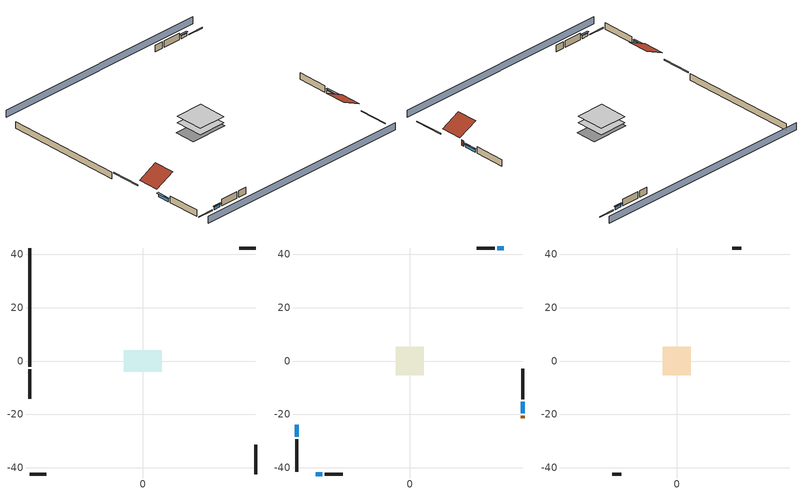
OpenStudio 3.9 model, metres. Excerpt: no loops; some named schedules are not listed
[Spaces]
basement - unconditioned 1
 floor foundation (Slab1 construction): -7.17,-3.98 -7.17,3.98 7.17,3.98 7.17,-3.98 z-2.13
 wall outside (RimJoist1 construction): -42.42,-3.09 -42.42,-14.13 z0.3:0.61
 wall outside (RimJoist2 construction): 42.42,42.42 36.29,42.42 z0.3:0.61
 wall outside (RimJoist3 construction): 42.42,-42.42 42.42,-31.39 z0.3:0.61
 wall outside (RimJoist4 construction): -42.42,-42.42 -36.29,-42.42 z0.3:0.61
 wall foundation (FoundationWall1 construction): -42.42,42.42 -42.42,-2.17 z-2.13:0.3
conditioned space 1
 floor to basement - unconditioned 1 (Floor1 construction): -5.34,-5.34 -5.34,5.34 5.34,5.34 5.34,-5.34 z0.3
 wall outside (Wall1 construction): -42.42,-29.31 -42.42,-41.49 z0.3:2.74
 wall outside (Wall2 construction): 31.86,42.42 25.09,42.42 z0.3:2.74
 wall outside (Wall3 construction): 42.42,-14.36 42.42,-2.94 z0.3:2.74
 wall outside (Wall4 construction): -31.86,-42.42 -25.09,-42.42 z0.3:2.74
 wall outside (AdiabaticWallConstruction): -42.42,-23.97 -42.42,-28.38 / 42.42,-19.7 42.42,-15.29 z0.3:1.49; 35.36,42.42 32.78,42.42 / -35.36,-42.42 -32.78,-42.42 z0.3:1.43
 wall outside (AdiabaticWallConstruction 1): 42.42,-21.54 42.42,-20.63 z0.3:2.34
 window (WindowConstruction): -42.42,-23.97 -42.42,-28.38 z0.3:1.49
 window (WindowConstruction 1): 35.36,42.42 32.79,42.42 z0.3:1.43
 window (WindowConstruction 2): 42.42,-19.7 42.42,-15.29 z0.3:1.49
 window (WindowConstruction 3): -35.36,-42.42 -32.79,-42.42 z0.3:1.43
 door (Door): 42.42,-21.54 42.42,-20.63 z0.3:2.34
attic - vented 1
 floor to conditioned space 1 (Floor2 construction Reversed): -5.34,-5.34 -5.34,5.34 5.34,5.34 5.34,-5.34 z2.74
 wall outside (Wall5 construction): 24.16,42.42 20.91,42.42 z0.3:2.74
 wall outside (Wall6 construction): -24.16,-42.42 -20.91,-42.42 z0.3:2.74
 roof outside (Roof1 construction): -42.42,-23.04,2.74 -35.28,-23.04,6.31 -35.28,-15.06,6.31 -42.42,-15.06,2.74
 roof outside (Roof2 construction): 42.42,-22.47,2.74 35.28,-22.47,6.31 35.28,-30.46,6.31 42.42,-30.46,2.74
shading: -42.42,-46.99 42.42,-46.99 / 42.42,46.99 -42.42,46.99 z0:2.74; -42.42,-28.69 -42.42,-23.67 -43.03,-23.67 -43.03,-28.69 z1.8; 32.48,42.42 35.67,42.42 35.67,43.03 32.48,43.03 z1.74; 42.42,-14.99 42.42,-20 43.03,-20 43.03,-14.99 z1.8; -32.48,-42.42 -35.67,-42.42 -35.67,-43.03 -32.48,-43.03 z1.74
[Site]
Portland Intl Arpt_OR: Latitude {deg}=45.59; Longitude {deg}=-122.6; Time Zone {hr}=-8; Elevation {m}=33; Terrain=Suburbs; Keep Site Location Information=Yes
[Site:GroundTemperature:Shallow]
10.2558, 8.96328, 8.85977, 9.47314, 11.9355, 14.3863, 16.5111, 17.8571, 17.9714, 16.8767, 14.8061, 12.4304
[Site:WaterMainsTemperature]
Calculation Method=Schedule; Temperature Schedule=mains temperature schedule
[Building]
Building 1
[Material] Roughness=Rough
Name | Thickness {m} | Conductivity {W/m-K} | Density {kg/m3} | Specific Heat {J/kg-K} | Thermal Absorptance | Solar Absorptance | Visible Absorptance
asphalt or fiberglass shingles | 0.00635 | 0.162714 | 1121.4 | 1465.45 | 0.9 | 0.85 | 0.85
roof rigid ins | 0.00281632 | 0.029427 | 32.04 | 1214.23 | 0.9 | 0.7 | 0.7
osb sheathing 0.5 in. | 0.0127 | 0.115458 | 512.64 | 1214.23 | 0.9 | 0.6 | 0.6
stucco | 0.0254 | 0.649125 | 1281.6 | 879.27 | 0.9 | 0.5 | 0.5
osb sheathing 0.5 in. 1 | 0.0127 | 0.115458 | 512.64 | 1214.23 | 0.9 | 0.7 | 0.7
wall stud and cavity | 0.1397 | 0.556315 | 139.0536 | 1170.24 | 0.9 | 0.7 | 0.7
gypsum board | 0.0127 | 0.160291 | 801 | 837.4 | 0.9 | 0.6 | 0.6
wall stud and cavity 1 | 0.1397 | 0.348569 | 139.0536 | 1170.24 | 0.9 | 0.6 | 0.6
rim joist stud and cavity | 0.0508 | 0.180225 | 50.32683 | 1063.81 | 0.9 | 0.6 | 0.6
floor stud and cavity | 0.1397 | 0.923637 | 92.3553 | 1139.71 | 0.9 | 0.7 | 0.7
osb sheathing 0.75 in. | 0.01905 | 0.115458 | 512.64 | 1214.23 | 0.9 | 0.7 | 0.7
floor covering | 0.0127 | 0.0433444 | 54.468 | 1339.84 | 0.9 | 0.6 | 0.6
ceiling stud and cavity | 0.0889 | 1.05181 | 20.9862 | 1087.66 | 0.9 | 0.7 | 0.7
gypsum board 1 | 0.00254 | 0.160291 | 801 | 837.4 | 0.9 | 0.6 | 0.6
concrete 8.0 in. | 0.2032 | 1.803125 | 2242.8 | 837.4 | 0.9 | 0.7 | 0.7
concrete 4.0 in. | 0.1016 | 1.803125 | 2242.8 | 837.4 | 0.9 | 0.7 | 0.7
wood siding; wood siding 1 | 0.0254 | 0.102417 | 544.68 | 1172.36
wall rigid ins | 0.512978 | 0.029427 | 32.04 | 1214.23 | 0.9 | 0.7 | 0.7
wall stud and cavity 2 | 0.0889 | 0.380278 | 52.3479 | 1209.89 | 0.9 | 0.7 | 0.7
door material | 0.04445 | 0.0612267 | 512.64 | 1214.23 | 0.9 | 0.7 | 0.7
wall stud and cavity 3 | 0.0889 | 0.391764 | 83.0341 | 1211.67 | 0.9 | 0.7 | 0.7
furniture material conditioned space 1; furniture material basement - unconditioned 1 | 0.1524 | 0.115458 | 640.8 | 1214.23 | 0.9 | 0.6 | 0.6
[Construction]
Roof1 construction; Roof2 construction: asphalt or fiberglass shingles, roof rigid ins, osb sheathing 0.5 in.
Wall1 construction; Wall2 construction; Wall3 construction; Wall4 construction: stucco, osb sheathing 0.5 in. 1, wall stud and cavity, gypsum board
Wall5 construction; Wall6 construction: stucco, osb sheathing 0.5 in. 1, wall stud and cavity 1
RimJoist1 construction; RimJoist2 construction; RimJoist3 construction; RimJoist4 construction: stucco, rim joist stud and cavity
Floor1 construction: floor stud and cavity, osb sheathing 0.75 in., floor covering
Floor2 construction Reversed: gypsum board 1, ceiling stud and cavity
FoundationWall1 construction: concrete 8.0 in.
Slab1 construction: concrete 4.0 in.
WindowConstruction; WindowConstruction 1; WindowConstruction 2; WindowConstruction 3: WindowMaterial
AdiabaticWallConstruction: wood siding, wall rigid ins, wall stud and cavity 2, gypsum board
Door: door material
AdiabaticWallConstruction 1: wood siding 1, wall rigid ins, wall stud and cavity 2, gypsum board
PartitionWallConstruction: gypsum board, wall stud and cavity 3, gypsum board
furniture construction conditioned space 1: furniture material conditioned space 1
furniture construction basement - unconditioned 1: furniture material basement - unconditioned 1
[WindowMaterial:SimpleGlazingSystem]
WindowMaterial: U-Factor {W/m2-K}=2.15764; Solar Heat Gain Coefficient=0.44
[ThermalZone] Multiplier=1; Use Ideal Air Loads=No
Name | Volume {m3} | Thermostat
conditioned space | 278.185 | conditioned space temperature setpoint
attic - vented | 90.8252
basement - unconditioned | 278.185
[Sizing:Zone] Zone Cooling Design Supply Air Temperature Input Method=SupplyAirTemperature; Zone Cooling Design Supply Air Temperature {C}=14; Zone Cooling Design Supply Air Temperature Difference {deltaC}=11.11; Zone Heating Design Supply Air Temperature Input Method=SupplyAirTemperature; Zone Heating Design Supply Air Temperature {C}=40; Zone Heating Design Supply Air Temperature Difference {deltaC}=11.11; Zone Cooling Design Supply Air Humidity Ratio {kg-H2O/kg-air}=0.0085; Zone Heating Design Supply Air Humidity Ratio {kg-H2O/kg-air}=0.008; Cooling Design Air Flow Method=DesignDay; Heating Design Air Flow Method=DesignDay; Account for Dedicated Outdoor Air System=No; Dedicated Outdoor Air System Control Strategy=NeutralSupplyAir; Dedicated Outdoor Air Low Setpoint Temperature for Design {C}=autosize; Dedicated Outdoor Air High Setpoint Temperature for Design {C}=autosize; Zone Load Sizing Method=Sensible Load Only No Latent Load; Zone Latent Cooling Design Supply Air Humidity Ratio Input Method=HumidityRatioDifference; Zone Cooling Design Supply Air Humidity Ratio Difference {kgWater/kgDryAir}=0.005; Zone Latent Heating Design Supply Air Humidity Ratio Input Method=HumidityRatioDifference; Zone Humidification Design Supply Air Humidity Ratio Difference {kgWater/kgDryAir}=0.005; Sizing Option=Coincident
attic - vented; basement - unconditioned
[Space]
Name | Thermal Zone | Volume {m3}
conditioned space 1 | conditioned space | 278.185
attic - vented 1 | attic - vented | 90.8252
basement - unconditioned 1 | basement - unconditioned | 278.185
[ThermostatSetpoint:DualSetpoint]
conditioned space temperature setpoint: Heating Setpoint Temperature Schedule=heating setpoint; Cooling Setpoint Temperature Schedule=cooling setpoint; Temperature Difference Between Cutout And Setpoint {deltaC}=0
[Foundation:Kiva]
Foundation Kiva 1: Initial Indoor Air Temperature {C}=9.52053; Wall Height Above Grade {m}=0.3048; Wall Depth Below Slab {m}=0.2032
[Foundation:Kiva:Settings]
Soil Conductivity {W/m-K}=1.3848; Soil Density {kg/m3}=1842.3; Soil Specific Heat {J/kg-K}=418.7; Ground Solar Absorptivity=0.9; Ground Thermal Absorptivity=0.9; Ground Surface Roughness {m}=0.03; Far-Field Width {m}=40; Deep-Ground Boundary Condition=ZeroFlux; Deep-Ground Depth {m}=40; Minimum Cell Dimension {m}=0.2; Maximum Cell Growth Coefficient=3; Simulation Timestep=Timestep
[SurfaceProperty:ExposedFoundationPerimeter]
Slab1: Exposed Perimeter Calculation Method=TotalExposedPerimeter; Total Exposed Perimeter {m}=44.58462
[SurfaceProperty:IncidentSolarMultiplier] Incident Solar Multiplier=1; Incident Solar Multiplier Schedule=trans schedule winter=0.85 summer=0.7
Window1; Window2; Window3; Window4
[InternalMass:Definition] Design Level Calculation Method=SurfaceArea
Name | Construction | Surface Area {m2}
partition wall mass | PartitionWallConstruction | 114.085
furniture mass conditioned space 1 | furniture construction conditioned space 1 | 45.63397
furniture mass basement - unconditioned 1 | furniture construction basement - unconditioned 1 | 45.62618
[InternalMass] Multiplier=1
Name | Internal Mass Definition | Space or SpaceType
partition wall mass | partition wall mass | conditioned space 1
furniture mass conditioned space 1 | furniture mass conditioned space 1 | conditioned space 1
furniture mass basement - unconditioned 1 | furniture mass basement - unconditioned 1 | basement - unconditioned 1
[EnergyManagementSystem:Sensor]
Name | Output Variable or Output Meter Index Key | Output Variable or Output Meter
water_heater_amb_temp | basement - unconditioned | Zone Mean Air Temperature
water_heater_amb_rh | basement - unconditioned | Zone Air Relative Humidity
water_heater_T_set | water heater setpoint | Schedule Value
out_pb_s |  | Site Outdoor Air Barometric Pressure
out_wt_s |  | Site Outdoor Air Humidity Ratio
site_vw_s |  | Site Wind Speed
cool_season | cooling season schedule | Schedule Value
natural_vent_s | natural vent schedule | Schedule Value
htg_sp_s; htg_sp_s_1 | heating setpoint | Schedule Value
clg_sp_s; clg_sp_s_1 | cooling setpoint | Schedule Value
mech_vent_range_fan_0_sch_s | mech vent range fan 0 schedule | Schedule Value
mech_vent_bath_fan_0_sch_s | mech vent bath fan 0 schedule | Schedule Value
clothes_dryer_exhaust_0_sch_s | clothes_dryer | Schedule Value
htg_load_cond |  | Heating:EnergyTransfer:Zone:CONDITIONED SPACE
clg_load_cond |  | Cooling:EnergyTransfer:Zone:CONDITIONED SPACE
s_conv | Floor1 | Surface Inside Face Convection Heat Gain Energy
s_ig | Floor1 | Surface Inside Face Internal Gains Radiation Heat Gain Energy
s_sol | Floor1 | Surface Inside Face Solar Radiation Heat Gain Energy
s_lgt | Floor1 | Surface Inside Face Lights Radiation Heat Gain Energy
s_surf | Floor1 | Surface Inside Face Net Surface Thermal Radiation Heat Gain Energy
s_conv_1 | Floor2 | Surface Inside Face Convection Heat Gain Energy
s_ig_1 | Floor2 | Surface Inside Face Internal Gains Radiation Heat Gain Energy
s_sol_1 | Floor2 | Surface Inside Face Solar Radiation Heat Gain Energy
s_lgt_1 | Floor2 | Surface Inside Face Lights Radiation Heat Gain Energy
s_surf_1 | Floor2 | Surface Inside Face Net Surface Thermal Radiation Heat Gain Energy
ss_sol | Door1 | Surface Inside Face Solar Radiation Heat Gain Energy
ss_lgt | Door1 | Surface Inside Face Lights Radiation Heat Gain Energy
ss_conv | Door1 | Surface Inside Face Convection Heat Gain Energy
ss_ig | Door1 | Surface Inside Face Internal Gains Radiation Heat Gain Energy
ss_surf | Door1 | Surface Inside Face Net Surface Thermal Radiation Heat Gain Energy
ss_conv_1 | Window1 | Surface Inside Face Convection Heat Gain Energy
ss_ig_1 | Window1 | Surface Inside Face Internal Gains Radiation Heat Gain Energy
ss_surf_1 | Window1 | Surface Inside Face Net Surface Thermal Radiation Heat Gain Energy
ss_trans_in | Window1 | Surface Window Transmitted Solar Radiation Rate
ss_back_out | Window1 | Surface Window Shortwave from Zone Back Out Window Heat Transfer Rate
ss_trans_out | Window1 | Surface Inside Face Initial Transmitted Diffuse Transmitted Out Window Solar Radiation Rate
ss_conv_2 | Window2 | Surface Inside Face Convection Heat Gain Energy
ss_ig_2 | Window2 | Surface Inside Face Internal Gains Radiation Heat Gain Energy
ss_surf_2 | Window2 | Surface Inside Face Net Surface Thermal Radiation Heat Gain Energy
ss_trans_in_1 | Window2 | Surface Window Transmitted Solar Radiation Rate
ss_back_out_1 | Window2 | Surface Window Shortwave from Zone Back Out Window Heat Transfer Rate
ss_trans_out_1 | Window2 | Surface Inside Face Initial Transmitted Diffuse Transmitted Out Window Solar Radiation Rate
ss_conv_3 | Window3 | Surface Inside Face Convection Heat Gain Energy
ss_ig_3 | Window3 | Surface Inside Face Internal Gains Radiation Heat Gain Energy
ss_surf_3 | Window3 | Surface Inside Face Net Surface Thermal Radiation Heat Gain Energy
ss_trans_in_2 | Window3 | Surface Window Transmitted Solar Radiation Rate
ss_back_out_2 | Window3 | Surface Window Shortwave from Zone Back Out Window Heat Transfer Rate
ss_trans_out_2 | Window3 | Surface Inside Face Initial Transmitted Diffuse Transmitted Out Window Solar Radiation Rate
ss_conv_4 | Window4 | Surface Inside Face Convection Heat Gain Energy
ss_ig_4 | Window4 | Surface Inside Face Internal Gains Radiation Heat Gain Energy
ss_surf_4 | Window4 | Surface Inside Face Net Surface Thermal Radiation Heat Gain Energy
ss_trans_in_3 | Window4 | Surface Window Transmitted Solar Radiation Rate
ss_back_out_3 | Window4 | Surface Window Shortwave from Zone Back Out Window Heat Transfer Rate
ss_trans_out_3 | Window4 | Surface Inside Face Initial Transmitted Diffuse Transmitted Out Window Solar Radiation Rate
s_conv_2 | Wall1 | Surface Inside Face Convection Heat Gain Energy
s_ig_2 | Wall1 | Surface Inside Face Internal Gains Radiation Heat Gain Energy
s_sol_2 | Wall1 | Surface Inside Face Solar Radiation Heat Gain Energy
s_lgt_2 | Wall1 | Surface Inside Face Lights Radiation Heat Gain Energy
s_surf_2 | Wall1 | Surface Inside Face Net Surface Thermal Radiation Heat Gain Energy
s_conv_3 | Wall2 | Surface Inside Face Convection Heat Gain Energy
s_ig_3 | Wall2 | Surface Inside Face Internal Gains Radiation Heat Gain Energy
s_sol_3 | Wall2 | Surface Inside Face Solar Radiation Heat Gain Energy
s_lgt_3 | Wall2 | Surface Inside Face Lights Radiation Heat Gain Energy
s_surf_3 | Wall2 | Surface Inside Face Net Surface Thermal Radiation Heat Gain Energy
s_conv_4 | Wall3 | Surface Inside Face Convection Heat Gain Energy
s_ig_4 | Wall3 | Surface Inside Face Internal Gains Radiation Heat Gain Energy
s_sol_4 | Wall3 | Surface Inside Face Solar Radiation Heat Gain Energy
s_lgt_4 | Wall3 | Surface Inside Face Lights Radiation Heat Gain Energy
s_surf_4 | Wall3 | Surface Inside Face Net Surface Thermal Radiation Heat Gain Energy
s_conv_5 | Wall4 | Surface Inside Face Convection Heat Gain Energy
s_ig_5 | Wall4 | Surface Inside Face Internal Gains Radiation Heat Gain Energy
s_sol_5 | Wall4 | Surface Inside Face Solar Radiation Heat Gain Energy
s_lgt_5 | Wall4 | Surface Inside Face Lights Radiation Heat Gain Energy
s_surf_5 | Wall4 | Surface Inside Face Net Surface Thermal Radiation Heat Gain Energy
im_conv | furniture mass conditioned space 1 | Surface Inside Face Convection Heat Gain Energy
im_ig | furniture mass conditioned space 1 | Surface Inside Face Internal Gains Radiation Heat Gain Energy
im_sol | furniture mass conditioned space 1 | Surface Inside Face Solar Radiation Heat Gain Energy
im_lgt | furniture mass conditioned space 1 | Surface Inside Face Lights Radiation Heat Gain Energy
im_surf | furniture mass conditioned space 1 | Surface Inside Face Net Surface Thermal Radiation Heat Gain Energy
im_conv_1 | partition wall mass | Surface Inside Face Convection Heat Gain Energy
im_ig_1 | partition wall mass | Surface Inside Face Internal Gains Radiation Heat Gain Energy
im_sol_1 | partition wall mass | Surface Inside Face Solar Radiation Heat Gain Energy
im_lgt_1 | partition wall mass | Surface Inside Face Lights Radiation Heat Gain Energy
im_surf_1 | partition wall mass | Surface Inside Face Net Surface Thermal Radiation Heat Gain Energy
airflow_gain | infil flow | Infiltration Sensible Heat Gain Energy
airflow_loss | infil flow | Infiltration Sensible Heat Loss Energy
airflow_gain_1 | natural vent flow | Infiltration Sensible Heat Gain Energy
airflow_loss_1 | natural vent flow | Infiltration Sensible Heat Loss Energy
airflow_gain_2 | whole house fan flow | Infiltration Sensible Heat Gain Energy
airflow_loss_2 | whole house fan flow | Infiltration Sensible Heat Loss Energy
mv_conv | mech vent bath fan 0 | Electric Equipment Convective Heating Energy
mv_rad | mech vent bath fan 0 | Electric Equipment Radiant Heating Energy
mv_conv_1 | mech vent house fan | Electric Equipment Convective Heating Energy
mv_rad_1 | mech vent house fan | Electric Equipment Radiant Heating Energy
mv_conv_2 | mech vent house fan cfis | Electric Equipment Convective Heating Energy
mv_rad_2 | mech vent house fan cfis | Electric Equipment Radiant Heating Energy
mv_conv_3 | mech vent range fan 0 | Electric Equipment Convective Heating Energy
mv_rad_3 | mech vent range fan 0 | Electric Equipment Radiant Heating Energy
mv_conv_4 | mech vent house fan latent load | Other Equipment Convective Heating Energy
mv_rad_4 | mech vent house fan latent load | Other Equipment Radiant Heating Energy
mv_conv_5 | mech vent house fan sensible load | Other Equipment Convective Heating Energy
mv_rad_5 | mech vent house fan sensible load | Other Equipment Radiant Heating Energy
ig_lgt_conv | interior lighting | Lights Convective Heating Energy
ig_lgt_rad | interior lighting | Lights Radiant Heating Energy
ig_lgt_vis | interior lighting | Lights Visible Radiation Heating Energy
ig_ee_conv | ceiling fan | Electric Equipment Convective Heating Energy
ig_ee_rad | ceiling fan | Electric Equipment Radiant Heating Energy
ig_ee_conv_1 | clothes dryer | Electric Equipment Convective Heating Energy
ig_ee_rad_1 | clothes dryer | Electric Equipment Radiant Heating Energy
ig_ee_conv_2 | clothes washer | Electric Equipment Convective Heating Energy
ig_ee_rad_2 | clothes washer | Electric Equipment Radiant Heating Energy
ig_ee_conv_3 | cooking range | Electric Equipment Convective Heating Energy
ig_ee_rad_3 | cooking range | Electric Equipment Radiant Heating Energy
ig_ee_conv_4 | dishwasher | Electric Equipment Convective Heating Energy
ig_ee_rad_4 | dishwasher | Electric Equipment Radiant Heating Energy
ig_ee_conv_5 | fridge | Electric Equipment Convective Heating Energy
ig_ee_rad_5 | fridge | Electric Equipment Radiant Heating Energy
ig_ee_conv_6 | misc permanent spa heater | Electric Equipment Convective Heating Energy
ig_ee_rad_6 | misc permanent spa heater | Electric Equipment Radiant Heating Energy
ig_ee_conv_7 | misc permanent spa pump | Electric Equipment Convective Heating Energy
ig_ee_rad_7 | misc permanent spa pump | Electric Equipment Radiant Heating Energy
ig_ee_conv_8 | misc plug loads | Electric Equipment Convective Heating Energy
ig_ee_rad_8 | misc plug loads | Electric Equipment Radiant Heating Energy
ig_ee_conv_9 | misc tv | Electric Equipment Convective Heating Energy
ig_ee_rad_9 | misc tv | Electric Equipment Radiant Heating Energy
ig_ee_conv_10 | whole house fan | Electric Equipment Convective Heating Energy
ig_ee_rad_10 | whole house fan | Electric Equipment Radiant Heating Energy
ig_oe_conv | clothes dryer 1 | Other Equipment Convective Heating Energy
ig_oe_rad | clothes dryer 1 | Other Equipment Radiant Heating Energy
ig_oe_conv_1 | cooking range 1 | Other Equipment Convective Heating Energy
ig_oe_rad_1 | cooking range 1 | Other Equipment Radiant Heating Energy
ig_oe_conv_2 | general water use latent | Other Equipment Convective Heating Energy
ig_oe_rad_2 | general water use latent | Other Equipment Radiant Heating Energy
ig_oe_conv_3 | general water use sensible | Other Equipment Convective Heating Energy
ig_oe_rad_3 | general water use sensible | Other Equipment Radiant Heating Energy
ig_ppl_conv | occupants | People Convective Heating Energy
ig_ppl_rad | occupants | People Radiant Heating Energy
[EnergyManagementSystem:Program]
unit_heater_supply_fan_disaggregate_program: Set unit_heater_supply_fan_primary_htg = 0; If unit_heater_htg_coil_s > 0; Set unit_heater_supply_fan_primary_htg = unit_heater_supply_fan_s; EndIf
[ElectricEquipment:Definition] Design Level Calculation Method=EquipmentLevel
Name | Design Level {W} | Fraction Latent | Fraction Radiant | Fraction Lost
ceiling fan | 18.0455 | 0 | 0.558 | 0
clothes washer | 176.882 | 0.03 | 0.162 | 0.7
clothes dryer | 3453.41 | 0.015 | 0.081 | 0.85
dishwasher | 514.966 | 0.3 | 0.18 | 0.4
fridge | 37.7397 | 0 | 0.6 | 0
freezer | 194.914 | 0 | 0.6 | 0
cooking range | 52.4303 | 0.16 | 0.384 | 0.2
misc tv | 287.34 | 0 | 0.6 | 0
misc plug loads | 190.538 | 0.021 | 0.558 | 0.049
misc permanent spa heater | 451.228 | 0 | 0 | 1
misc permanent spa pump | 471.873 | 0 | 0 | 1
whole house fan; mech vent house fan | 0 | 0 | 0 | 1
mech vent house fan cfis | 0 | 0 | 0 | 0
mech vent range fan 0; mech vent bath fan 0 | 30 | 0 | 0 | 1
[ElectricEquipment]
Name | Electric Equipment Definition | Space or SpaceType | Schedule
ceiling fan | ceiling fan | conditioned space 1 | ceiling_fan
clothes washer | clothes washer | conditioned space 1 | clothes_washer
clothes dryer | clothes dryer | conditioned space 1 | clothes_dryer
dishwasher | dishwasher | conditioned space 1 | dishwasher
fridge | fridge | conditioned space 1 | fridge schedule
freezer | freezer | basement - unconditioned 1 | freezer schedule
cooking range | cooking range | conditioned space 1 | cooking_range
misc tv | misc tv | conditioned space 1 | plug_loads_tv
misc plug loads | misc plug loads | conditioned space 1 | plug_loads_other
misc permanent spa heater | misc permanent spa heater | conditioned space 1 | misc permanent spa heater schedule
misc permanent spa pump | misc permanent spa pump | conditioned space 1 | misc permanent spa pump schedule
whole house fan | whole house fan | conditioned space 1 | Always On Discrete
mech vent house fan | mech vent house fan | conditioned space 1 | mech vent house fan schedule
mech vent house fan cfis | mech vent house fan cfis | conditioned space 1 | mech vent house fan cfis schedule
mech vent range fan 0 | mech vent range fan 0 | conditioned space 1 | mech vent range fan 0 schedule
mech vent bath fan 0 | mech vent bath fan 0 | conditioned space 1 | mech vent bath fan 0 schedule
[OtherEquipment:Definition] Design Level Calculation Method=EquipmentLevel
Name | Design Level {W} | Fraction Latent | Fraction Radiant | Fraction Lost
water heater sens; mech vent house fan sensible load | 0 | 0 | 0 | 0
water heater lat; mech vent house fan latent load | 0 | 1 | 0 | 0
water heater energy adjustment1 | 0.01 | 0 | 0 | 1
clothes dryer 2 | 0 | 0.015 | 0.081 | 0.85
cooking range 2 | 1536.58 | 0.16 | 0.384 | 0.2
general water use sensible | -79.8895 | 0 | 0.6 | 0
general water use latent | 81.0615 | 1 | 0 | 0
[OtherEquipment]
Name | Other Equipment Definition | Space or SpaceType | Schedule | Fuel Type
water heater sens | water heater sens | basement - unconditioned 1 | Always On Discrete
water heater lat | water heater lat | basement - unconditioned 1 | Always On Discrete
water heater energy adjustment1 | water heater energy adjustment1 | basement - unconditioned 1 | Always On Discrete | Electricity
clothes dryer 1 | clothes dryer 2 | conditioned space 1 | clothes_dryer | Electricity
cooking range 1 | cooking range 2 | conditioned space 1 | cooking_range | NaturalGas
general water use sensible | general water use sensible | conditioned space 1 | general water use schedule
general water use latent | general water use latent | conditioned space 1 | general water use schedule
mech vent house fan sensible load | mech vent house fan sensible load | conditioned space 1 | Always On Discrete
mech vent house fan latent load | mech vent house fan latent load | conditioned space 1 | Always On Discrete
[WaterUse:Equipment:Definition]
Name | Peak Flow Rate {m3/s}
clothes washer | 7.34158e-06
dishwasher | 3.83401e-06
[Lights:Definition]
interior lighting: Design Level Calculation Method=LightingLevel; Lighting Level {W}=265.896; Fraction Radiant=0.6; Fraction Visible=0.2; Return Air Fraction=0
[Lights]
interior lighting: Lights Definition=interior lighting; Space or SpaceType=conditioned space 1; Schedule=lighting_interior; Fraction Replaceable=1
[Exterior:Lights:Definition]
exterior lighting: Design Level {W}=9.28603
[Exterior:Lights]
exterior lighting: Exterior Lights Definition=exterior lighting; Schedule=exterior lighting schedule
[People:Definition]
occupants: Number of People Calculation Method=People; Number of People {people}=4; Fraction Radiant=0.314171; Sensible Heat Fraction=0.56303; Carbon Dioxide Generation Rate {m3/s-W}=0; Enable ASHRAE 55 Comfort Warnings=No; Mean Radiant Temperature Calculation Type=EnclosureAveraged
[People]
occupants: People Definition=occupants; Space or SpaceType=conditioned space 1; Number of People Schedule=occupants; Activity Level Schedule=occupants activity schedule; Multiplier=1
[SpaceInfiltration:DesignFlowRate] Schedule=Always On Discrete
Name | Space or SpaceType | Design Flow Rate Calculation Method | Design Flow Rate {m3/s} | Air Changes per Hour {1/hr} | Constant Term Coefficient | Temperature Term Coefficient | Velocity Term Coefficient | Velocity Squared Term Coefficient
natural vent flow; whole house fan flow; infil flow | conditioned space 1 | Flow/Space | 0
infil basement - unconditioned 1 | basement - unconditioned 1 | AirChanges/Hour |  | 0.1 | 1 | 0 | 0 | 0
[ZoneMixing]
whole house fan mix: Zone or Space=attic - vented; Schedule=Always On Continuous; Design Flow Rate Calculation Method=Flow/Zone; Design Flow Rate {m3/s}=0; Source Zone or Space=conditioned space
[SpaceInfiltration:EffectiveLeakageArea]
infil attic - vented 1: Space or SpaceType=attic - vented 1; Schedule=Always On Discrete; Effective Air Leakage Area {cm2}=3802.45; Stack Coefficient=0.000166082; Wind Coefficient=3.54531e-05
